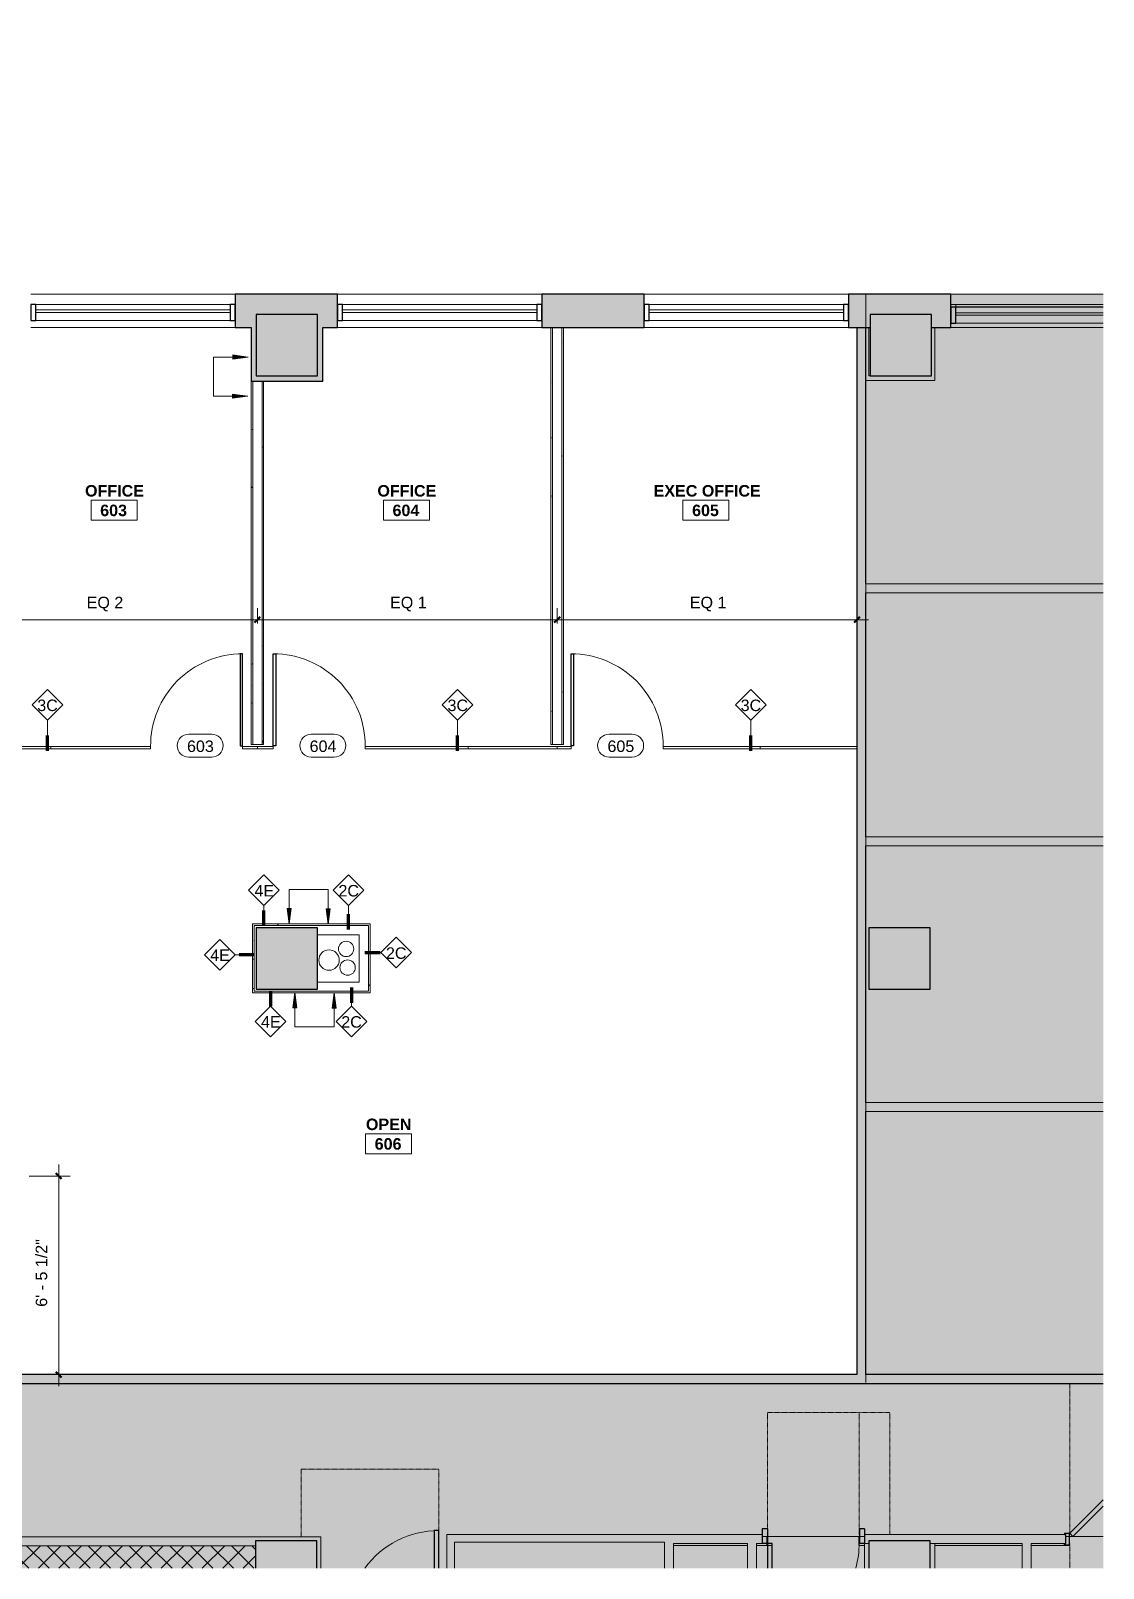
# Model space of a CAD drawing. Header units: inches. Extents: x 920 to 6887, y -557 to 2585.
# Drawn here: x 2120 to 2540, y 821 to 1423 of the extents above; entities that cross this region are included whole.
import ezdxf

# ---------------------------------------------------------------- set-up
doc = ezdxf.new("R2010")
doc.units = ezdxf.units.IN
doc.header["$MEASUREMENT"] = 0
doc.linetypes.add('Dash 1_32_', pattern=[0.0625, 0.03125, -0.03125])
for name, color, linetype, lineweight in [('7200-WISCONSIN-AVE-6TH-FLOOR-031418_dwg _2_', 8, 'Continuous', 9), ('A-ANNO-DIMS', 211, 'Continuous', 9), ('A-ANNO-DIMS-48', 211, 'Continuous', 9), ('A-ANNO-NOTE', 131, 'Continuous', 9), ('A-AREA-IDEN', 2, 'Continuous', 9), ('A-DETL-GENF', 92, 'Continuous', 9), ('A-DETL-THIN', 151, 'Continuous', 9), ('A-DOOR', 31, 'Continuous', 18), ('A-DOOR-FRAM', 31, 'Continuous', 30), ('A-DOOR-IDEN', 31, 'Continuous', 9), ('A-GENM', 13, 'Continuous', 18), ('A-GLAZ-CURT', 52, 'Continuous', 9), ('A-GLAZ-CWMG', 51, 'Continuous', 9), ('A-WALL', 113, 'Continuous', 13), ('A-WALL-IDEN', 211, 'Continuous', 9), ('A-WALL-PATT', 111, 'Continuous', 18), ('Bb-col', 7, 'Continuous', 9), ('Bb-cor', 7, 'Continuous', 9), ('Bb-glaz', 7, 'Continuous', 9), ('Bb-mullion', 7, 'Continuous', 9), ('I-WALL', 2, 'Continuous', 18), ('P-SANR-FIXT', 6, 'Continuous', 9), ('Propidex Polylines', 7, 'Continuous', 9), ('Q-CASE', 31, 'Continuous', 9), ('S-COLS', 52, 'Continuous', 18)]:
    doc.layers.add(name, color=color, linetype=linetype, lineweight=lineweight)
doc.styles.add('Swis721 Lt BT_1', font='swissl.ttf', dxfattribs={"height": 4.5})
doc.styles.add('Swis721 Lt BT_B_1', font='', dxfattribs={"height": 4.5})
doc.styles.get('Swis721 Lt BT_B_1').set_extended_font_data('Swis721 Lt BT', bold=True)
doc.dimstyles.new('OTJ_-_3_32__Linear__1_2__Tolerance', dxfattribs={"dimscale": 12, "dimtxt": 4.748918, "dimasz": 0.1875, "dimexe": 0.375, "dimexo": 0.25, "dimgap": 0.25, "dimtad": 1, "dimdec": 1, "dimrnd": 0.5, "dimzin": 3, "dimdsep": 46, "dimlunit": 4, "dimtxsty": 'Swis721 Lt BT_1', "dimblk1": 'OBLIQUE', "dimblk2": 'OBLIQUE', "dimsah": 1, "dimcen": 0.09, "dimdle": 0.375, "dimazin": 0, "dimtfac": 1, "dimtdec": 4, "dimtix": 1, "dimtmove": 0, "dimatfit": 3, "dimfxl": 1, "dimtvp": 1, "dimfrac": 2, "dimtolj": 1, "dimtzin": 0, "dimarcsym": 2})
pattern_1 = [(0, (-1271.5816, 0), (15.36, 3.84), [0.634, -10.886, 0.634, -10.886, -61.44]), (0, (-1271.5816, 0), (15.36, 3.84), [-23.04, 0.634, -22.406, 0.634, -10.886, -26.88]), (0, (-1271.5816, 0), (15.36, 3.84), [-57.6, 0.634, -7.046, 0.634, -18.566]), (120, (-1265.8216, 1.92), (-11.0055376, 11.3821502), [0.634, -10.886, 0.634, -10.886, -61.44]), (120, (-1265.8216, 1.92), (-11.0055376, 11.3821502), [-23.04, 0.634, -22.406, 0.634, -10.886, -26.88]), (120, (-1265.8216, 1.92), (-11.0055376, 11.3821502), [-57.6, 0.634, -7.046, 0.634, -18.566]), (240, (-1263.9016, 9.6), (-4.3544624, -15.2221502), [0.634, -10.886, 0.634, -10.886, -61.44]), (240, (-1263.9016, 9.6), (-4.3544624, -15.2221502), [-23.04, 0.634, -22.406, 0.634, -10.886, -26.88]), (240, (-1263.9016, 9.6), (-4.3544624, -15.2221502), [-57.6, 0.634, -7.046, 0.634, -18.566])]

# ---------------------------------------------------------------- blocks, each defined once
blk = doc.blocks.new('7200-WISCONSIN-AVE-6TH-FLOOR-031418_dwg _2_-7392751-Level 06  CONSTRUCTION')
at = {"layer": 'Bb-col'}
for p, q in [((2983.42, 1307.13), (2984.7, 1303.3)), ((2984.7, 1303.3), (2978.53, 1301.24)), ((2947.99, 1214.4), (2947.03, 1214.08)), ((2951.16, 1204.92), (2949.18, 1210.84)), ((3058.34, 1037.25), (3050.74, 1060)), ((3718.25, 831.12), (3718.25, 821.45)), ((3745.75, 821.45), (3745.75, 831.12))]:
    blk.add_line(p, q, dxfattribs=at)
at = {"layer": 'Bb-col', "flags": 128}
for points in [[(3720.5, 1288.13), (3720, 1288.13), (3720, 1307.13)], [(3720.5, 1288.13), (3720, 1288.13), (3720, 1307.13)], [(3265.75, 833.75), (3265.75, 833.88), (3202.25, 833.88), (3202.25, 833.75)]]:
    blk.add_lwpolyline(points, dxfattribs=at)
at = {"layer": 'Bb-cor'}
for p, q in [((2960.41, 1394.9), (2950.94, 1423.24)), ((2947.03, 1419.15), (2955.67, 1393.31)), ((2947.03, 1397.07), (2949.03, 1391.09)), ((2979.82, 1336.82), (2985.4, 1320.13)), ((3112, 1320.13), (3032, 1320.13)), ((3232, 1320.13), (3152, 1320.13)), ((3272, 1320.13), (3352, 1320.13)), ((3392, 1320.13), (3472, 1320.13)), ((3512, 1320.13), (3592, 1320.13)), ((3632, 1320.13), (3712, 1320.13)), ((3752, 1320.13), (3811.67, 1320.13)), ((3032, 1316.13), (3110, 1316.13)), ((3152, 1316.13), (3230, 1316.13)), ((3752, 1316.13), (3811.67, 1316.13)), ((3032, 1307.13), (3112, 1307.13)), ((3232, 1307.13), (3152, 1307.13)), ((3272, 1307.13), (3352, 1307.13)), ((3472, 1307.13), (3392, 1307.13)), ((3512, 1307.13), (3592, 1307.13)), ((3632, 1307.13), (3712, 1307.13)), ((3811.67, 1307.13), (3752, 1307.13)), ((2998.25, 1231.21), (2947.99, 1214.4)), ((3013, 1180.78), (3025.36, 1143.82)), ((3026.17, 1141.39), (3071.49, 1005.8)), ((3021.43, 1053.38), (3011.37, 1050.02)), ((3040.34, 1007.51), (3036.55, 1006.24)), ((3037.81, 1002.45), (3034.02, 1001.18)), ((3040.35, 1001.19), (3039.08, 1004.97)), ((2988.03, 977.89), (2989.05, 974.86)), ((2990, 958), (2980.44, 954.8)), ((2950.09, 944.66), (2947.03, 943.63)), ((3798.5, 833.88), (3800.3, 833.88)), ((3672.5, 830.38), (3643.5, 830.38)), ((3680, 830.38), (3676, 830.38)), ((3745.75, 830.38), (3780, 830.38))]:
    blk.add_line(p, q, dxfattribs=at)
at = {"layer": 'Bb-cor', "flags": 128}
for points in [[(3467.81, 1307.13), (3405.38, 1307.13), (3472, 1307.13)], [(3745.75, 1307.13), (3745.75, 1286.38), (3718.8, 1286.38)], [(2979.01, 1301.4), (3003.32, 1228.68), (2949.26, 1210.61)], [(2951.15, 1204.92), (2994.79, 1219.5), (3047.42, 1062.05)], [(3019.91, 1049.7), (3020.7, 1047.34), (3024.5, 1048.61), (3025.76, 1044.81), (3029.56, 1046.08), (3042.87, 1006.25)], [(2947.03, 1028.51), (2968.69, 1035.75), (2974.24, 1019.16), (2970.92, 1018.05), (2970.29, 1019.94)], [(3068.48, 1008.48), (3037.19, 998.02), (3036.56, 999.91)], [(3035.29, 997.39), (2986.92, 981.22), (2985.65, 985.01), (2982.33, 983.9), (2982.97, 982)], [(3678.25, 833.88), (3680, 833.88), (3680, 830.38), (3681.8, 830.38)], [(3718.25, 833.88), (3716, 833.88), (3716, 830.38), (3718.25, 830.38)], [(3797, 833.88), (3798.5, 833.88), (3798.5, 830.38), (3783.5, 830.38)]]:
    blk.add_lwpolyline(points, dxfattribs=at)
at = {"layer": 'Bb-cor'}
blk.add_arc((2915.12, 1188.13), 33, 345.64334, 14.33315, dxfattribs=at)
at = {"layer": 'Bb-glaz'}
for p, q in [((3034, 1315.13), (3110, 1315.13)), ((3154, 1315.13), (3230, 1315.13)), ((3754, 1315.13), (3811.67, 1315.13))]:
    blk.add_line(p, q, dxfattribs=at)
at = {"layer": 'Bb-mullion', "flags": 128}
for points in [[(3034, 1315), (3034, 1316.13), (3032, 1316.13)], [(3112, 1316.13), (3110, 1316.13), (3110, 1315)], [(3154, 1315), (3154, 1316.13), (3152, 1316.13)], [(3232, 1316.13), (3230, 1316.13), (3230, 1315)], [(3754, 1315), (3754, 1316.13), (3752, 1316.13)]]:
    blk.add_lwpolyline(points, dxfattribs=at)
at = {"layer": 'Propidex Polylines'}
for p, q in [((3013, 1180.78), (3025.36, 1143.82)), ((3025.36, 1143.82), (3013, 1180.78)), ((3026.17, 1141.39), (3071.49, 1005.8)), ((3071.49, 1005.8), (3026.17, 1141.39)), ((2982.97, 982), (2970.29, 1019.94)), ((2970.29, 1019.94), (2982.97, 982)), ((3718.25, 833.88), (3678.25, 833.88)), ((3811.67, 833.88), (3797, 833.88))]:
    blk.add_line(p, q, dxfattribs=at)
at = {"layer": 'Propidex Polylines', "flags": 128}
for points in [[(2951.16, 1204.92), (2949.26, 1210.61), (2997.63, 1226.78), (3003.32, 1228.68), (2977.09, 1307.13)], [(2977.09, 1307.13), (3003.32, 1228.68), (2997.63, 1226.78), (3011, 1186.77)], [(3011, 1186.77), (2997.63, 1226.78), (2949.26, 1210.61), (2951.16, 1204.92)]]:
    blk.add_lwpolyline(points, dxfattribs=at)
blk = doc.blocks.new('Concrete-Rectangular-Column - 24 x 24-7025868-Level 06  CONSTRUCTION')
at = {"layer": 'S-COLS', "lineweight": 9}
blk.add_hatch(color=7, dxfattribs=at).paths.add_polyline_path([(12, 1.33), (12, 12), (-12, 12), (-12, 1.33)], flags=0)
at = {"layer": 'S-COLS', "color": 8, "lineweight": 30}
for p, q in [((12, 12), (-12, 12)), ((-12, 12), (-12, 1.33)), ((12, 1.33), (12, 12))]:
    blk.add_line(p, q, dxfattribs=at)
blk = doc.blocks.new('Concrete-Rectangular-Column - 24 x 24-V1-Level 06  CONSTRUCTION')
at = {"layer": 'S-COLS', "lineweight": 9}
blk.add_hatch(color=7, dxfattribs=at).paths.add_polyline_path([(-12, -8.63), (-12, -12), (12, -12), (12, 12), (-12, 12), (-12, 7.75)], flags=0)
at = {"layer": 'S-COLS', "color": 8, "lineweight": 30}
for p, q in [((12, 12), (-12, 12)), ((-12, 12), (-12, -12)), ((12, -12), (12, 12)), ((-12, -12), (12, -12))]:
    blk.add_line(p, q, dxfattribs=at)
blk = doc.blocks.new('Single Flush - OTJ_SOLIDFLUSH_ALUM-7025323-Level 06  CONSTRUCTION')
at = {"layer": 'A-DOOR', "color": 8, "lineweight": 30}
for p, q in [((16.16, 37.31), (16.16, 22.58)), ((17.91, 37.31), (16.16, 37.31)), ((17.91, 22.58), (17.91, 37.31))]:
    blk.add_line(p, q, dxfattribs=at)
at = {"layer": 'A-DOOR', "lineweight": 9}
blk.add_arc((17.91, 1.5), 35.81, 90, 143.89695, dxfattribs=at)
at = {"layer": 'A-GENM', "linetype": 'Dash 1_32_', "lineweight": 9}
for p, q in [((-35.91, 61.31), (17.91, 61.31)), ((-35.91, 34.89), (-35.91, 61.31)), ((17.91, 22.58), (17.91, 61.31))]:
    blk.add_line(p, q, dxfattribs=at)
blk = doc.blocks.new('C-Counter Top - ADJ HEIGHT-7025326-Level 06  CONSTRUCTION')
at = {"layer": 'Q-CASE'}
h = blk.add_hatch(dxfattribs=at)
h.set_pattern_fill('FP_3', color=256, style=0, pattern_type=2)
h.set_pattern_definition([(45, (-3311.262, -831.118), (-4.006467, 4.006467), []), (135, (-3311.262, -831.118), (-4.006467, -4.006467), [])])
h.paths.add_polyline_path([(168.74, -9.67), (168.74, -0.86), (-47.26, -0.86), (-47.26, -9.67), (68.09, -9.67)], flags=0)
blk = doc.blocks.new('System Panel - Glazed-7025416-Level 06  CONSTRUCTION')
at = {"layer": 'A-GLAZ-CURT', "lineweight": 18}
for p, q in [((38, 1.75), (-38, 1.75)), ((-38, 1.75), (-38, 0.75)), ((-38, 0.75), (38, 0.75)), ((38, 0.75), (38, 1.75))]:
    blk.add_line(p, q, dxfattribs=at)
blk = doc.blocks.new('System Panel - Glazed-7025414-Level 06  CONSTRUCTION')
at = {"layer": 'A-GLAZ-CURT', "lineweight": 18}
for p, q in [((38, 1.75), (-38, 1.75)), ((-38, 1.75), (-38, 0.75)), ((-38, 0.75), (38, 0.75)), ((38, 0.75), (38, 1.75))]:
    blk.add_line(p, q, dxfattribs=at)
blk = doc.blocks.new('System Panel - Glazed-V2-Level 06  CONSTRUCTION')
at = {"layer": 'A-GLAZ-CURT', "lineweight": 18}
for p, q in [((38, 1.75), (-19.67, 1.75)), ((-19.67, 0.75), (38, 0.75)), ((38, 0.75), (38, 1.75))]:
    blk.add_line(p, q, dxfattribs=at)
blk = doc.blocks.new('Rectangular Mullion - 2_ x 6_ rectangular-7025375-Level 06  CONSTRUCTION')
at = {"layer": 'A-GLAZ-CWMG', "lineweight": 30}
for p, q in [((-1, 1.375), (1, 1.375)), ((-1, -4.875), (-1, 1.375)), ((1, 1.375), (1, -4.875)), ((1, -4.875), (-1, -4.875))]:
    blk.add_line(p, q, dxfattribs=at)
blk = doc.blocks.new('Rectangular Mullion - 2_ x 6_ rectangular-V3-Level 06  CONSTRUCTION')
at = {"layer": 'A-GLAZ-CWMG', "lineweight": 30}
for p, q in [((-1, 1.375), (1, 1.375)), ((-1, -4.875), (-1, 1.375)), ((1, 1.375), (1, -4.875)), ((1, -4.875), (-1, -4.875))]:
    blk.add_line(p, q, dxfattribs=at)
blk = doc.blocks.new('Rectangular Mullion - 2_ x 6_ rectangular-7025419-Level 06  CONSTRUCTION')
at = {"layer": 'A-GLAZ-CWMG'}
for p, q in [((3394, 1316.13), (3470, 1316.13)), ((3394, 1309.88), (3470, 1309.88))]:
    blk.add_line(p, q, dxfattribs=at)
blk = doc.blocks.new('Rectangular Mullion - 2_ x 6_ rectangular-V4-Level 06  CONSTRUCTION')
at = {"layer": 'A-GLAZ-CWMG'}
for p, q in [((3514, 1316.13), (3590, 1316.13)), ((3514, 1309.88), (3590, 1309.88))]:
    blk.add_line(p, q, dxfattribs=at)
blk = doc.blocks.new('Rectangular Mullion - 2_ x 6_ rectangular-V5-Level 06  CONSTRUCTION')
at = {"layer": 'A-GLAZ-CWMG'}
for p, q in [((3754, 1315), (3811.67, 1315)), ((3754, 1308.75), (3811.67, 1308.75))]:
    blk.add_line(p, q, dxfattribs=at)
blk = doc.blocks.new('Single Flush - OTJ_SOLIDFLUSH_ALUM-7025322-Level 06  CONSTRUCTION')
at = {"layer": 'A-DOOR', "color": 8, "lineweight": 30}
for p, q in [((16.16, 11.42), (16.16, 1.75)), ((17.91, 1.75), (17.91, 11.42)), ((16.16, 1.75), (17.91, 1.75))]:
    blk.add_line(p, q, dxfattribs=at)
at = {"layer": 'A-DOOR', "lineweight": 9}
blk.add_arc((17.91, 1.75), 35.81, 164.31585, 180.5, dxfattribs=at)
at = {"layer": 'A-DOOR-FRAM', "color": 8}
for p, q in [((-20, -4), (-20, 1.75)), ((-20, 1.75), (-18, 1.75)), ((-18, -4), (-18, 1.75)), ((18, -4), (18, 1.75)), ((18, 1.75), (20, 1.75)), ((20, -4), (20, 1.75)), ((-20, -4), (-18, -4)), ((18, -4), (20, -4))]:
    blk.add_line(p, q, dxfattribs=at)
at = {"layer": 'A-GENM', "linetype": 'Dash 1_32_', "lineweight": 9}
for p, q in [((17.91, 1.75), (17.91, 11.42)), ((17.87, 1.75), (17.91, 1.75)), ((-29.91, -1.75), (-29.91, -49.56)), ((-17.91, -1.75), (-17.91, -49.56)), ((17.87, -1.75), (17.91, -1.75)), ((17.91, -1.75), (17.91, -49.56)), ((-17.91, -49.56), (-29.91, -49.56)), ((-17.91, -49.56), (17.91, -49.56))]:
    blk.add_line(p, q, dxfattribs=at)
blk = doc.blocks.new('Double Flush - Int-F-WDMF-72_ x 84_-7039659-Level 06  CONSTRUCTION')
at = {"layer": 'A-DOOR', "color": 8, "lineweight": 30}
for p, q in [((-35.91, 2.25), (-22.83, 15.33)), ((-22.83, 12.85), (-34.67, 1.01)), ((-34.67, 1.01), (-35.91, 2.25))]:
    blk.add_line(p, q, dxfattribs=at)
at = {"layer": 'A-DOOR-FRAM', "color": 8}
for p, q in [((-38, 2.25), (-36, 2.25)), ((-38, 2.25), (-38, 1.75)), ((-38, 1.75), (-37.5, 1.75)), ((-37.5, -1.75), (-37.5, 1.75)), ((-36, -2.25), (-36, 2.25)), ((-38, -1.75), (-37.5, -1.75)), ((-38, -2.25), (-38, -1.75)), ((-38, -2.25), (-36, -2.25))]:
    blk.add_line(p, q, dxfattribs=at)
at = {"layer": 'A-GENM', "linetype": 'Dash 1_32_', "lineweight": 9}
for p, q in [((-35.91, 1.75), (-35.91, 60.89)), ((-35.91, -1.75), (-35.91, -11.42))]:
    blk.add_line(p, q, dxfattribs=at)
blk = doc.blocks.new('Door - Glass Single - Full Rail - Short Handle_8_-7452712-Level 06  CONSTRUCTION')
at = {"layer": 'A-DOOR', "lineweight": 30}
for p, q in [((17, 38), (17, 2)), ((18, 38), (17, 38)), ((18, 2), (18, 38)), ((17, 2), (18, 2))]:
    blk.add_line(p, q, dxfattribs=at)
at = {"layer": 'A-DOOR', "lineweight": 9}
blk.add_arc((18, 2), 36, 90, 180.5, dxfattribs=at)
blk = doc.blocks.new('Door - Glass Single - Full Rail - Short Handle_8_-7452701-Level 06  CONSTRUCTION')
at = {"layer": 'A-DOOR', "lineweight": 30}
for p, q in [((17, -2), (18, -2)), ((17, -38), (17, -2)), ((18, -2), (18, -38)), ((18, -38), (17, -38))]:
    blk.add_line(p, q, dxfattribs=at)
at = {"layer": 'A-DOOR', "lineweight": 9}
blk.add_arc((18, -2), 36, 179.5, 270, dxfattribs=at)
blk = doc.blocks.new('System Panel - Glazed-7456991-Level 06  CONSTRUCTION')
at = {"layer": 'A-GLAZ-CURT', "lineweight": 18}
for p, q in [((-35.05, 1.75), (-41.23, 1.75)), ((-41.23, 1.75), (-41.23, 0.75)), ((-41.23, 0.75), (-35.05, 0.75)), ((-35.05, 0.75), (-35.05, 1.75)), ((41.23, 1.75), (0.95, 1.75)), ((0.95, 1.75), (0.95, 0.75)), ((0.95, 0.75), (41.23, 0.75)), ((41.23, 0.75), (41.23, 1.75))]:
    blk.add_line(p, q, dxfattribs=at)
blk = doc.blocks.new('System Panel - Glazed-7454023-Level 06  CONSTRUCTION')
at = {"layer": 'A-GLAZ-CURT', "lineweight": 18}
for p, q in [((-34.25, 1.75), (-39.69, 1.75)), ((-39.69, 1.75), (-39.69, 0.75)), ((-39.69, 0.75), (-34.25, 0.75)), ((-34.25, 0.75), (-34.25, 1.75)), ((39.69, 1.75), (1.75, 1.75)), ((1.75, 1.75), (1.75, 0.75)), ((1.75, 0.75), (39.69, 0.75)), ((39.69, 0.75), (39.69, 1.75))]:
    blk.add_line(p, q, dxfattribs=at)
blk = doc.blocks.new('Plumbing Fixtures 3 - Plumbing Fixtures 3-7438931-Level 06  CONSTRUCTION')
at = {"layer": 'P-SANR-FIXT'}
for centre, radius, start, end in [((3228.35, 1063.72), 3, 0, 180), ((3515.4, 1063.84), 3, 0, 180), ((3228.35, 1063.72), 3, 180, 0), ((3228.94, 1056.42), 3, 0, 180), ((3235.63, 1060.77), 4, 0, 180), ((3235.63, 1060.77), 4, 180, 0), ((3508.71, 1059.49), 4, 0, 180), ((3508.71, 1059.49), 4, 180, 0), ((3515.4, 1063.84), 3, 180, 0), ((3515.99, 1056.54), 3, 0, 180), ((3228.94, 1056.42), 3, 180, 0), ((3515.99, 1056.54), 3, 180, 0)]:
    blk.add_arc(centre, radius, start, end, dxfattribs=at)
blk = doc.blocks.new('System Panel - Glazed-7457026-Level 06  CONSTRUCTION')
at = {"layer": 'A-GLAZ-CURT', "lineweight": 18}
for p, q in [((19.5, 1.75), (-19.5, 1.75)), ((-19.5, 1.75), (-19.5, 0.75)), ((-19.5, 0.75), (19.5, 0.75)), ((19.5, 0.75), (19.5, 1.75))]:
    blk.add_line(p, q, dxfattribs=at)
blk = doc.blocks.new('System Panel - Glazed-7457027-Level 06  CONSTRUCTION')
at = {"layer": 'A-GLAZ-CURT', "lineweight": 18}
for p, q in [((-1.39, 1.75), (-40.4, 1.75)), ((-40.4, 1.75), (-40.4, 0.75)), ((-40.4, 0.75), (-1.39, 0.75)), ((-1.39, 0.75), (-1.39, 1.75)), ((40.4, 1.75), (34.61, 1.75)), ((34.61, 1.75), (34.61, 0.75)), ((34.61, 0.75), (40.4, 0.75)), ((40.4, 0.75), (40.4, 1.75))]:
    blk.add_line(p, q, dxfattribs=at)
blk = doc.blocks.new('System Panel - Glazed-7456992-Level 06  CONSTRUCTION')
at = {"layer": 'A-GLAZ-CURT', "lineweight": 18}
for p, q in [((17.42, 1.75), (-17.42, 1.75)), ((-17.42, 1.75), (-17.42, 0.75)), ((-17.42, 0.75), (17.42, 0.75)), ((17.42, 0.75), (17.42, 1.75))]:
    blk.add_line(p, q, dxfattribs=at)
blk = doc.blocks.new('System Panel - Glazed-7454024-Level 06  CONSTRUCTION')
at = {"layer": 'A-GLAZ-CURT', "lineweight": 18}
for p, q in [((18.97, 1.75), (-18.97, 1.75)), ((-18.97, 1.75), (-18.97, 0.75)), ((-18.97, 0.75), (18.97, 0.75)), ((18.97, 0.75), (18.97, 1.75))]:
    blk.add_line(p, q, dxfattribs=at)
blk = doc.blocks.new('Room Tag - Room Name and Number-3379422-Level 06  CONSTRUCTION')
at = {"layer": 'A-AREA-IDEN'}
for p, q in [((-0.188, -0.164), (-0.188, -0.002)), ((-0.188, -0.002), (0.187, -0.002)), ((0.187, -0.002), (-0.188, -0.002)), ((-0.188, -0.002), (-0.188, -0.164)), ((0.187, -0.002), (0.187, -0.164)), ((0.187, -0.164), (0.187, -0.002)), ((0.187, -0.164), (-0.188, -0.164)), ((-0.188, -0.164), (0.187, -0.164))]:
    blk.add_line(p, q, dxfattribs=at)
blk = doc.blocks.new('DIMBLOCK2-Level 06  CONSTRUCTION')
at = {"layer": 'A-ANNO-DIMS-48', "lineweight": 50}
for p, q in [((2088.98, 1192.69), (2087.86, 1191.57)), ((2088.98, 1192.69), (2090.11, 1193.82)), ((2209.1, 1192.69), (2207.98, 1191.57)), ((2209.1, 1192.69), (2210.23, 1193.82))]:
    blk.add_line(p, q, dxfattribs=at)
at = {"layer": 'A-ANNO-DIMS-48'}
for p, q in [((2088.98, 1191.28), (2088.98, 1197.19)), ((2088.98, 1192.69), (2213.6, 1192.69)), ((2088.98, 1192.69), (2088.98, 1191.28)), ((2209.1, 1191.28), (2209.1, 1197.19)), ((2209.1, 1192.69), (2209.1, 1191.28))]:
    blk.add_line(p, q, dxfattribs=at)
at = {"layer": 'A-ANNO-DIMS-48', "color": 0, "insert": (2142.3, 1201.7), "char_height": 4.5, "width": 16.1915, "attachment_point": 1, "line_spacing_factor": 1.005062, "style": 'Swis721 Lt BT_1'}
blk.add_mtext('EQ 2', dxfattribs=at)
blk = doc.blocks.new('_Oblique')
at = {"color": 0, "linetype": 'ByBlock', "lineweight": -2}
blk.add_line((-0.5, -0.5), (0.5, 0.5), dxfattribs=at)
blk = doc.blocks.new('DIMBLOCK3-Level 06  CONSTRUCTION')
at = {"layer": 'A-ANNO-DIMS-48'}
for p, q in [((2204.6, 1192.69), (2326.41, 1192.69)), ((2209.1, 1191.28), (2209.1, 1197.19)), ((2209.1, 1192.69), (2209.1, 1191.28)), ((2326.41, 1191.28), (2326.41, 1197.19)), ((2326.41, 1192.69), (2326.41, 1191.28))]:
    blk.add_line(p, q, dxfattribs=at)
at = {"layer": 'A-ANNO-DIMS-48', "lineweight": 50}
for p, q in [((2209.1, 1192.69), (2207.98, 1191.57)), ((2209.1, 1192.69), (2210.23, 1193.82)), ((2326.41, 1192.69), (2325.28, 1191.57)), ((2326.41, 1192.69), (2327.53, 1193.82))]:
    blk.add_line(p, q, dxfattribs=at)
at = {"layer": 'A-ANNO-DIMS-48', "color": 0, "insert": (2261.01, 1201.7), "char_height": 4.5, "width": 16.1915, "attachment_point": 1, "line_spacing_factor": 1.005062, "style": 'Swis721 Lt BT_1'}
blk.add_mtext('EQ 1', dxfattribs=at)
blk = doc.blocks.new('DIMBLOCK4-Level 06  CONSTRUCTION')
at = {"layer": 'A-ANNO-DIMS-48', "lineweight": 50}
for p, q in [((2326.41, 1192.69), (2325.28, 1191.57)), ((2326.41, 1192.69), (2327.53, 1193.82)), ((2443.72, 1192.69), (2442.59, 1191.57)), ((2443.72, 1192.69), (2444.84, 1193.82))]:
    blk.add_line(p, q, dxfattribs=at)
at = {"layer": 'A-ANNO-DIMS-48'}
for p, q in [((2326.41, 1191.28), (2326.41, 1197.19)), ((2326.41, 1192.69), (2448.22, 1192.69)), ((2326.41, 1192.69), (2326.41, 1191.28)), ((2443.72, 1191.28), (2443.72, 1197.19)), ((2443.72, 1192.69), (2443.72, 1191.28))]:
    blk.add_line(p, q, dxfattribs=at)
at = {"layer": 'A-ANNO-DIMS-48', "color": 0, "insert": (2378.32, 1201.7), "char_height": 4.5, "width": 16.1915, "attachment_point": 1, "line_spacing_factor": 1.005062, "style": 'Swis721 Lt BT_1'}
blk.add_mtext('EQ 1', dxfattribs=at)
blk = doc.blocks.new('Wall Tag - 1_4_-62626-Level 06  CONSTRUCTION')
at = {"layer": 'A-WALL-IDEN'}
for p, q in [((-0.125, 0), (0, 0.125)), ((-0.125, 0), (0, -0.125)), ((0, 0.125), (0.125, 0)), ((0, -0.125), (0.125, 0))]:
    blk.add_line(p, q, dxfattribs=at)
blk = doc.blocks.new('Door Tag - Door Tag-41184-Level 06  CONSTRUCTION')
at = {"layer": 'A-DOOR-IDEN'}
for p, q in [((-0.09375, 0.09375), (0.09375, 0.09375)), ((-0.09375, -0.09375), (0.09375, -0.09375))]:
    blk.add_line(p, q, dxfattribs=at)
for centre, start, end in [((-0.09375, 0), 90, 270), ((0.09375, 0), 270, 90)]:
    blk.add_arc(centre, 0.09375, start, end, dxfattribs=at)
blk = doc.blocks.new('DIMBLOCK9-Level 06  CONSTRUCTION')
at = {"layer": 'A-ANNO-DIMS-48'}
for p, q in [((2119.86, 974.94), (2135.85, 974.94)), ((2131.35, 974.94), (2119.86, 974.94)), ((2131.35, 979.44), (2131.35, 892.75)), ((2129.94, 897.25), (2135.85, 897.25)), ((2131.35, 897.25), (2129.94, 897.25))]:
    blk.add_line(p, q, dxfattribs=at)
at = {"layer": 'A-ANNO-DIMS-48', "lineweight": 50}
for p, q in [((2131.35, 974.94), (2130.22, 976.07)), ((2131.35, 974.94), (2132.47, 973.82)), ((2131.35, 897.25), (2130.22, 898.38)), ((2131.35, 897.25), (2132.47, 896.13))]:
    blk.add_line(p, q, dxfattribs=at)
at = {"layer": 'A-ANNO-DIMS-48', "color": 0, "insert": (2122.34, 923.77), "char_height": 4.5, "width": 29.579, "attachment_point": 1, "rotation": 90, "line_spacing_factor": 1.005062, "style": 'Swis721 Lt BT_1'}
blk.add_mtext('6\' - 5 1/2"', dxfattribs=at)

msp = doc.modelspace()

# ---------------------------------------------------------------- hatches: boundary and pattern name
at = {"layer": 'A-ANNO-NOTE'}
for points in [[(2205.44, 1295.53), (2199.44, 1296.32), (2199.44, 1294.74)], [(2205.3, 1280.22), (2199.3, 1281.01), (2199.3, 1279.43)], [(2221.52, 1073.71), (2222.31, 1079.71), (2220.73, 1079.71)], [(2236.83, 1073.57), (2237.62, 1079.57), (2236.04, 1079.57)], [(2223.79, 1046.8), (2223, 1040.8), (2224.58, 1040.8)], [(2239.1, 1046.66), (2238.31, 1040.66), (2239.89, 1040.66)]]:
    msp.add_hatch(color=256, dxfattribs=at).paths.add_polyline_path(points, flags=0)
at = {"layer": 'A-DETL-GENF'}
h = msp.add_hatch(color=254, dxfattribs=at)
h.paths.add_polyline_path([(1675.45, 821.45), (1728.42, 821.45), (1728.42, 832.12), (1752.42, 832.12), (1752.42, 821.45), (1927.42, 821.45), (1927.42, 832.12), (1951.42, 832.12), (1951.42, 821.45), (1968.42, 821.45), (1968.42, 832.12), (1992.42, 832.12), (1992.42, 821.45), (2208.42, 821.45), (2208.42, 832.12), (2232.42, 832.12), (2232.42, 821.45), (2448.42, 821.45), (2448.42, 832.12), (2472.42, 832.12), (2472.42, 821.45), (2540.09, 821.45), (2540.09, 893.75), (1823.12, 893.75), (1821.97, 894.13), (1757, 894.13), (1757, 876.13), (1703.92, 876.13), (1684.62, 931.81), (1675.45, 928.75), (1675.45, 830.25)], flags=0)
h.paths.add_polyline_path([(2447.22, 897.25), (2540.09, 897.25), (2540.09, 1320.13), (2480.42, 1320.13), (2480.42, 1307.13), (2472.92, 1307.13), (2472.92, 1288.13), (2448.92, 1288.13), (2448.92, 1307.13), (2447.22, 1307.13), (2447.22, 1000.25)], flags=0)
h.paths.add_polyline_path([(1677.71, 934.49), (1721.49, 949.13), (1719.94, 953.62), (1676.2, 939), (1676.63, 937.73)], flags=0)
h.paths.add_polyline_path([(1675.45, 943.62), (1718.42, 957.99), (1709.59, 983.48), (1710.76, 983.88), (1711.39, 982), (1714.62, 983.08), (1715.27, 981.19), (1763.71, 997.38), (1762.44, 1001.17), (1766.24, 1002.44), (1764.97, 1006.23), (1768.76, 1007.5), (1756.71, 1043.54), (1752.92, 1042.29), (1751.65, 1046.07), (1747.86, 1044.8), (1746.59, 1048.59), (1740.9, 1046.69), (1739.79, 1050.01), (1773.93, 1061.42), (1721.94, 1216.96), (1675.45, 1201.42), (1675.45, 1028.5), (1697.11, 1035.74), (1702.02, 1021.05), (1698.7, 1019.94), (1694.9, 1031.31), (1675.45, 1024.81), (1675.45, 944.76)], flags=0)
h.paths.add_polyline_path([(1727.43, 946.12), (1724.53, 955.15), (1724.32, 955.08), (1727.42, 946.16)], flags=0)
h.paths.add_polyline_path([(1722.81, 959.45), (1723.12, 959.56), (1717.16, 978.13), (1716.42, 977.88), (1722.74, 959.63)], flags=0)
h.paths.add_polyline_path([(1765.61, 998.01), (1796.9, 1008.47), (1779.63, 1060.16), (1779.15, 1060), (1786.76, 1037.24), (1764, 1029.63), (1756.39, 1052.39), (1748.33, 1049.7), (1749.12, 1047.33), (1752.92, 1048.6), (1754.18, 1044.8), (1757.98, 1046.07), (1771.29, 1006.24), (1767.5, 1004.97), (1768.76, 1001.17), (1764.97, 999.91), (1765.56, 998.14)], flags=0)
h.paths.add_polyline_path([(2472.42, 1048.13), (2448.42, 1048.13), (2448.42, 1072.13), (2472.42, 1072.13)], flags=0)
h.paths.add_polyline_path([(1775.83, 1062.06), (1778.68, 1063.01), (1739.42, 1180.45), (1739.42, 1288.13), (1728.17, 1288.13), (1728.17, 1307.13), (1704.98, 1307.13), (1731.18, 1228.75), (1677.6, 1210.84), (1679.58, 1204.91), (1723.2, 1219.49), (1775.51, 1063.01)], flags=0)
h.paths.add_polyline_path([(1675.45, 1214.07), (1726.67, 1231.2), (1675.45, 1384.45), (1675.45, 1214.39)], flags=0)
h.paths.add_polyline_path([(1752.42, 1288.13), (1752.42, 1307.13), (1752.17, 1307.13), (1752.17, 1288.13)], flags=0)
at = {"layer": 'A-WALL-PATT', "lineweight": 9}
for points in [[(2232.67, 1307.13), (2240.42, 1307.13), (2240.42, 1320.13), (2200.42, 1320.13), (2200.42, 1307.13), (2208.67, 1307.13), (2208.67, 1312.13), (2232.67, 1312.13)], [(2328.22, 1307.13), (2360.42, 1307.13), (2360.42, 1320.13), (2320.42, 1320.13), (2320.42, 1307.13), (2324.6, 1307.13)], [(2440.42, 1307.13), (2448.92, 1307.13), (2448.92, 1312.13), (2472.92, 1312.13), (2472.92, 1307.13), (2480.42, 1307.13), (2480.42, 1320.13), (2440.42, 1320.13)], [(2206.67, 1288.13), (2208.67, 1288.13), (2208.67, 1307.13), (2206.67, 1307.13)], [(2234.67, 1286.13), (2234.67, 1307.13), (2232.67, 1307.13), (2232.67, 1286.13)], [(2447.22, 897.25), (2447.22, 1307.13), (2443.72, 1307.13), (2443.72, 897.25)], [(2208.67, 1286.13), (2232.67, 1286.13), (2232.67, 1288.13), (2206.67, 1288.13), (2206.67, 1286.13), (2207.29, 1286.13)], [(1992.42, 893.75), (2540.09, 893.75), (2540.09, 897.25), (1828.1, 897.25), (1823.12, 893.75), (1891.61, 893.75)]]:
    msp.add_hatch(color=7, dxfattribs=at).paths.add_polyline_path(points, flags=0)
h = msp.add_hatch(dxfattribs=at)
h.set_pattern_fill('FP_5', color=256, style=0, pattern_type=2)
h.set_pattern_definition(pattern_1)
h.paths.add_polyline_path([(2324.6, 1143.82), (2324.6, 1307.13), (2323.97, 1307.13), (2323.97, 1143.82)], flags=0)
h = msp.add_hatch(dxfattribs=at)
h.set_pattern_fill('FP_5', color=256, style=0, pattern_type=2)
h.set_pattern_definition(pattern_1)
h.paths.add_polyline_path([(2328.22, 1143.82), (2328.85, 1143.82), (2328.85, 1307.13), (2328.22, 1307.13)], flags=0)
h = msp.add_hatch(dxfattribs=at)
h.set_pattern_fill('FP_5', color=256, style=0, pattern_type=2)
h.set_pattern_definition(pattern_1)
h.paths.add_polyline_path([(2207.29, 1143.82), (2207.29, 1286.13), (2206.67, 1286.13), (2206.67, 1143.82)], flags=0)
h = msp.add_hatch(dxfattribs=at)
h.set_pattern_fill('FP_5', color=256, style=0, pattern_type=2)
h.set_pattern_definition(pattern_1)
h.paths.add_polyline_path([(2211.54, 1143.82), (2211.54, 1286.13), (2210.92, 1286.13), (2210.92, 1143.82)], flags=0)
h = msp.add_hatch(dxfattribs=at)
h.set_pattern_fill('FP_5', color=256, style=0, pattern_type=2)
h.set_pattern_definition(pattern_1)
h.paths.add_polyline_path([(2207.76, 1047.25), (2207.79, 1047.25), (2207.79, 1073.63), (2207.17, 1073.63), (2207.17, 1047.25)], flags=0)
h = msp.add_hatch(dxfattribs=at)
h.set_pattern_fill('FP_5', color=256, style=0, pattern_type=2)
h.set_pattern_definition(pattern_1)
h.paths.add_polyline_path([(2208.67, 1073), (2232.67, 1073), (2232.67, 1073.63), (2207.79, 1073.63), (2207.79, 1073)], flags=0)
h = msp.add_hatch(dxfattribs=at)
h.set_pattern_fill('FP_5', color=256, style=0, pattern_type=2)
h.set_pattern_definition(pattern_1)
h.paths.add_polyline_path([(2253.23, 1046.63), (2253.23, 1073), (2252.6, 1073), (2252.6, 1046.63)], flags=0)
h = msp.add_hatch(dxfattribs=at)
h.set_pattern_fill('FP_5', color=256, style=0, pattern_type=2)
h.set_pattern_definition(pattern_1)
h.paths.add_polyline_path([(2208.67, 1046.63), (2232.67, 1046.63), (2232.67, 1047.25), (2207.17, 1047.25), (2207.17, 1046.63), (2207.79, 1046.63)], flags=0)

# ---------------------------------------------------------------- linework, layer by layer
at = {"layer": 'A-ANNO-NOTE'}
for p, q in [((2191.93, 1295.53), (2191.93, 1288.13)), ((2205.44, 1295.53), (2191.93, 1295.53)), ((2205.44, 1295.53), (2199.44, 1296.32)), ((2199.44, 1296.32), (2199.44, 1294.74)), ((2199.44, 1294.74), (2205.44, 1295.53)), ((2191.93, 1280.22), (2191.93, 1288.13)), ((2205.3, 1280.22), (2191.93, 1280.22)), ((2205.3, 1280.22), (2199.3, 1281.01)), ((2199.3, 1281.01), (2199.3, 1279.43)), ((2199.3, 1279.43), (2205.3, 1280.22)), ((2221.52, 1087.08), (2229.43, 1087.08)), ((2221.52, 1073.71), (2221.52, 1087.08)), ((2236.83, 1087.08), (2229.43, 1087.08)), ((2236.83, 1073.57), (2236.83, 1087.08)), ((2222.31, 1079.71), (2220.73, 1079.71)), ((2220.73, 1079.71), (2221.52, 1073.71)), ((2221.52, 1073.71), (2222.31, 1079.71)), ((2237.62, 1079.57), (2236.04, 1079.57)), ((2236.04, 1079.57), (2236.83, 1073.57)), ((2236.83, 1073.57), (2237.62, 1079.57)), ((2223.79, 1046.8), (2223, 1040.8)), ((2224.58, 1040.8), (2223.79, 1046.8)), ((2223.79, 1046.8), (2223.79, 1033.29)), ((2239.1, 1046.66), (2238.31, 1040.66)), ((2239.89, 1040.66), (2239.1, 1046.66)), ((2239.1, 1046.66), (2239.1, 1033.29)), ((2223, 1040.8), (2224.58, 1040.8)), ((2238.31, 1040.66), (2239.89, 1040.66)), ((2223.79, 1033.29), (2231.19, 1033.29)), ((2239.1, 1033.29), (2231.19, 1033.29))]:
    msp.add_line(p, q, dxfattribs=at)
at = {"layer": 'A-DETL-THIN'}
for p, q in [((2540.09, 1320.13), (2447.22, 1320.13)), ((2447.22, 1320.13), (2447.22, 894.13))]:
    msp.add_line(p, q, dxfattribs=at)
at = {"layer": 'A-WALL', "color": 8, "lineweight": 30}
for p, q in [((2240.42, 1320.13), (2200.42, 1320.13)), ((2200.42, 1320.13), (2200.42, 1307.13)), ((2240.42, 1307.13), (2240.42, 1320.13)), ((2360.42, 1320.13), (2320.42, 1320.13)), ((2320.42, 1320.13), (2320.42, 1307.13)), ((2360.42, 1307.13), (2360.42, 1320.13)), ((2480.42, 1320.13), (2440.42, 1320.13)), ((2440.42, 1320.13), (2440.42, 1307.13)), ((2480.42, 1307.13), (2480.42, 1320.13)), ((2200.42, 1307.13), (2206.67, 1307.13)), ((2234.67, 1307.13), (2240.42, 1307.13)), ((2320.42, 1307.13), (2360.42, 1307.13)), ((2440.42, 1307.13), (2448.92, 1307.13)), ((2472.92, 1307.13), (2480.42, 1307.13))]:
    msp.add_line(p, q, dxfattribs=at)
at = {"layer": 'A-WALL', "lineweight": 18}
for p, q in [((2324.6, 1143.82), (2324.6, 1307.13)), ((2328.22, 1143.82), (2328.22, 1307.13)), ((2207.29, 1143.82), (2207.29, 1286.13)), ((2210.92, 1143.82), (2210.92, 1286.13)), ((2447.22, 1206.75), (2447.22, 1203.25)), ((2447.22, 1107.75), (2447.22, 1104.25)), ((2207.79, 1073), (2207.79, 1047.25)), ((2252.6, 1073), (2207.79, 1073)), ((2252.6, 1047.25), (2252.6, 1073)), ((2207.79, 1047.25), (2252.6, 1047.25)), ((2447.22, 1003.75), (2447.22, 1000.25)), ((2233.92, 833.75), (2230.92, 833.75)), ((2233.92, 821.45), (2233.92, 833.75)), ((2283.17, 834.62), (2283.17, 821.45)), ((2371.92, 834.62), (2283.17, 834.62)), ((2286.17, 821.45), (2286.17, 831.62)), ((2286.17, 831.62), (2368.42, 831.62))]:
    msp.add_line(p, q, dxfattribs=at)
at = {"layer": 'A-WALL-IDEN'}
for p, q in [((2126.92, 1141.38), (2126.92, 1153.38)), ((2287.45, 1141.38), (2287.45, 1153.38)), ((2402.16, 1141.38), (2402.16, 1153.38)), ((2211.67, 1072.88), (2211.67, 1080.81)), ((2244.77, 1071.5), (2244.77, 1080.81)), ((2207.92, 1061.59), (2200.35, 1061.59)), ((2251.1, 1062.41), (2257.38, 1062.41)), ((2214.22, 1047.38), (2214.22, 1041.47)), ((2245.87, 1048.75), (2245.87, 1041.47))]:
    msp.add_line(p, q, dxfattribs=at)
at = {"layer": 'A-WALL-IDEN', "lineweight": 90}
for p, q in [((2126.92, 1141.38), (2126.92, 1147.38)), ((2287.45, 1141.38), (2287.45, 1147.38)), ((2402.16, 1141.38), (2402.16, 1147.38)), ((2211.67, 1072.88), (2211.67, 1078.88)), ((2244.77, 1071.5), (2244.77, 1077.5)), ((2207.92, 1061.59), (2201.92, 1061.59)), ((2251.1, 1062.41), (2257.1, 1062.41)), ((2214.22, 1047.38), (2214.22, 1041.38)), ((2245.87, 1048.75), (2245.87, 1042.75))]:
    msp.add_line(p, q, dxfattribs=at)
at = {"layer": 'I-WALL', "color": 8, "lineweight": 30}
for p, q in [((2206.67, 1307.13), (2206.67, 1286.13)), ((2234.67, 1286.13), (2234.67, 1307.13)), ((2443.72, 1307.13), (2443.72, 897.25)), ((2447.22, 1206.75), (2447.22, 1307.13)), ((2206.67, 1286.13), (2234.67, 1286.13)), ((2447.22, 1107.75), (2447.22, 1203.25)), ((2447.22, 1003.75), (2447.22, 1104.25)), ((2447.22, 897.25), (2447.22, 1000.25)), ((2443.72, 897.25), (2116.86, 897.25)), ((2540.09, 897.25), (2447.22, 897.25)), ((1823.12, 893.75), (2540.09, 893.75))]:
    msp.add_line(p, q, dxfattribs=at)
at = {"layer": 'I-WALL'}
for p, q in [((2323.97, 1307.13), (2323.97, 1143.82)), ((2328.85, 1143.82), (2328.85, 1307.13)), ((2206.67, 1286.13), (2206.67, 1143.82)), ((2211.54, 1143.82), (2211.54, 1286.13)), ((2540.09, 1206.75), (2447.22, 1206.75)), ((2447.22, 1203.25), (2540.09, 1203.25)), ((2206.67, 1143.82), (2211.54, 1143.82)), ((2323.97, 1143.82), (2328.85, 1143.82)), ((2540.09, 1107.75), (2447.22, 1107.75)), ((2447.22, 1104.25), (2540.09, 1104.25)), ((2207.17, 1073.63), (2207.17, 1046.63)), ((2253.23, 1073.63), (2207.17, 1073.63)), ((2253.23, 1046.63), (2253.23, 1073.63)), ((2232.67, 1069.38), (2248.98, 1069.38)), ((2248.98, 1069.38), (2248.98, 1050.88)), ((2248.98, 1050.88), (2232.67, 1050.88)), ((2207.17, 1046.63), (2253.23, 1046.63)), ((2540.09, 1003.75), (2447.22, 1003.75)), ((2447.22, 1000.25), (2540.09, 1000.25)), ((2230.92, 833.75), (1680.85, 833.75)), ((2368.42, 831.62), (2368.42, 821.45)), ((2406.67, 834.62), (2371.92, 834.62)), ((2371.92, 821.45), (2371.92, 831.12)), ((2371.92, 831.12), (2400.92, 831.12)), ((2400.92, 831.12), (2400.92, 821.45)), ((2404.42, 821.45), (2404.42, 831.12)), ((2404.42, 831.12), (2406.67, 831.12)), ((2406.67, 831.12), (2406.67, 834.62)), ((2525.42, 834.62), (2446.67, 834.62)), ((2446.67, 834.62), (2446.67, 831.12)), ((2446.67, 831.12), (2448.42, 831.12)), ((2472.42, 831.12), (2508.42, 831.12)), ((2508.42, 831.12), (2508.42, 821.45)), ((2511.92, 821.45), (2511.92, 831.12)), ((2511.92, 831.12), (2525.42, 831.12)), ((2525.42, 831.12), (2525.42, 834.62)), ((1992.42, 830.25), (2208.42, 830.25))]:
    msp.add_line(p, q, dxfattribs=at)

# ---------------------------------------------------------------- block references
at = {"layer": '7200-WISCONSIN-AVE-6TH-FLOOR-031418_dwg _2_', "color": 7}
msp.add_blockref('7200-WISCONSIN-AVE-6TH-FLOOR-031418_dwg _2_-7392751-Level 06  CONSTRUCTION', (-1271.58, 0), dxfattribs=at)
at = {"layer": 'A-AREA-IDEN', "xscale": 47.99999999999997, "yscale": 47.99999999999997, "zscale": 47.99999999999997}
for p in [(2153.03, 1239.55), (2267.43, 1239.55), (2384.64, 1239.55), (2260.45, 991.58)]:
    msp.add_blockref('Room Tag - Room Name and Number-3379422-Level 06  CONSTRUCTION', p, dxfattribs=at)
at = {"layer": 'A-DOOR'}
for name, p in [('Door - Glass Single - Full Rail - Short Handle_8_-7452712-Level 06  CONSTRUCTION', (2185.31, 1141.38)), ('Double Flush - Int-F-WDMF-72_ x 84_-7039659-Level 06  CONSTRUCTION', (2562.92, 832.87)), ('Single Flush - OTJ_SOLIDFLUSH_ALUM-7025323-Level 06  CONSTRUCTION', (2262.17, 798.87))]:
    msp.add_blockref(name, p, dxfattribs=at)
at = {"layer": 'A-DOOR', "rotation": 180}
for name, p in [('Door - Glass Single - Full Rail - Short Handle_8_-7452701-Level 06  CONSTRUCTION', (2233.29, 1141.38)), ('Door - Glass Single - Full Rail - Short Handle_8_-7452701-Level 06  CONSTRUCTION', (2349.85, 1141.38)), ('Single Flush - OTJ_SOLIDFLUSH_ALUM-7025322-Level 06  CONSTRUCTION', (2426.67, 832.87))]:
    msp.add_blockref(name, p, dxfattribs=at)
at = {"layer": 'A-DOOR-IDEN', "xscale": 47.99999999999997, "yscale": 47.99999999999997, "zscale": 47.99999999999997}
for p in [(2186.71, 1143.42), (2234.69, 1143.42), (2351.24, 1143.42)]:
    msp.add_blockref('Door Tag - Door Tag-41184-Level 06  CONSTRUCTION', p, dxfattribs=at)
at = {"layer": 'A-GLAZ-CURT', "rotation": 180}
for name, p in [('System Panel - Glazed-7025416-Level 06  CONSTRUCTION', (2160.42, 1314.75)), ('System Panel - Glazed-7025414-Level 06  CONSTRUCTION', (2280.42, 1314.75)), ('System Panel - Glazed-7025414-Level 06  CONSTRUCTION', (2400.42, 1314.75)), ('System Panel - Glazed-V2-Level 06  CONSTRUCTION', (2520.42, 1313.63))]:
    msp.add_blockref(name, p, dxfattribs=at)
at = {"layer": 'A-GLAZ-CURT'}
for name, p in [('System Panel - Glazed-7457026-Level 06  CONSTRUCTION', (2108.81, 1141.38)), ('System Panel - Glazed-7457027-Level 06  CONSTRUCTION', (2168.71, 1141.38)), ('System Panel - Glazed-7456991-Level 06  CONSTRUCTION', (2250.34, 1141.38)), ('System Panel - Glazed-7456992-Level 06  CONSTRUCTION', (2308.99, 1141.38)), ('System Panel - Glazed-7454023-Level 06  CONSTRUCTION', (2366.1, 1141.38)), ('System Panel - Glazed-7454024-Level 06  CONSTRUCTION', (2424.75, 1141.38))]:
    msp.add_blockref(name, p, dxfattribs=at)
at = {"layer": 'A-GLAZ-CWMG', "extrusion": (0, 0, -1)}
for name, p in [('Rectangular Mullion - 2_ x 6_ rectangular-7025375-Level 06  CONSTRUCTION', (-2121.42, 1314.75)), ('Rectangular Mullion - 2_ x 6_ rectangular-7025375-Level 06  CONSTRUCTION', (-2199.42, 1314.75)), ('Rectangular Mullion - 2_ x 6_ rectangular-7025375-Level 06  CONSTRUCTION', (-2241.42, 1314.75)), ('Rectangular Mullion - 2_ x 6_ rectangular-7025375-Level 06  CONSTRUCTION', (-2319.42, 1314.75)), ('Rectangular Mullion - 2_ x 6_ rectangular-7025375-Level 06  CONSTRUCTION', (-2361.42, 1314.75)), ('Rectangular Mullion - 2_ x 6_ rectangular-7025375-Level 06  CONSTRUCTION', (-2439.42, 1314.75)), ('Rectangular Mullion - 2_ x 6_ rectangular-V3-Level 06  CONSTRUCTION', (-2481.42, 1313.63))]:
    msp.add_blockref(name, p, dxfattribs=at)
at = {"layer": 'A-GLAZ-CWMG'}
for name, p in [('Rectangular Mullion - 2_ x 6_ rectangular-7025419-Level 06  CONSTRUCTION', (-1271.58, 0)), ('Rectangular Mullion - 2_ x 6_ rectangular-V4-Level 06  CONSTRUCTION', (-1271.58, 0)), ('Rectangular Mullion - 2_ x 6_ rectangular-V4-Level 06  CONSTRUCTION', (-1151.58, 0)), ('Rectangular Mullion - 2_ x 6_ rectangular-V5-Level 06  CONSTRUCTION', (-1271.58, 0))]:
    msp.add_blockref(name, p, dxfattribs=at)
at = {"layer": 'A-WALL-IDEN', "xscale": 47.99999999999997, "yscale": 47.99999999999997, "zscale": 47.99999999999997}
for p in [(2126.92, 1159.38), (2287.45, 1159.38), (2402.16, 1159.38), (2211.67, 1086.81), (2244.77, 1086.81), (2194.35, 1061.59), (2263.38, 1062.41), (2214.22, 1035.47), (2245.87, 1035.47)]:
    msp.add_blockref('Wall Tag - 1_4_-62626-Level 06  CONSTRUCTION', p, dxfattribs=at)
at = {"layer": 'P-SANR-FIXT'}
msp.add_blockref('Plumbing Fixtures 3 - Plumbing Fixtures 3-7438931-Level 06  CONSTRUCTION', (-1271.58, 0), dxfattribs=at)
at = {"layer": 'Q-CASE'}
msp.add_blockref('C-Counter Top - ADJ HEIGHT-7025326-Level 06  CONSTRUCTION', (2039.68, 831.12), dxfattribs=at)
at = {"layer": 'S-COLS', "lineweight": 9, "rotation": 89.99999999999385}
for p in [(2220.67, 1300.13), (2460.92, 1300.13), (2220.67, 1060.13), (2460.42, 1060.13)]:
    msp.add_blockref('Concrete-Rectangular-Column - 24 x 24-V1-Level 06  CONSTRUCTION', p, dxfattribs=at)
at = {"layer": 'S-COLS', "lineweight": 9}
for p in [(2220.42, 820.12), (2460.42, 820.12)]:
    msp.add_blockref('Concrete-Rectangular-Column - 24 x 24-7025868-Level 06  CONSTRUCTION', p, dxfattribs=at)

# ---------------------------------------------------------------- texts
at = {"layer": 'A-AREA-IDEN', "char_height": 4.5, "attachment_point": 1, "style": 'Swis721 Lt BT_B_1'}
for s, insert, width in [('OFFICE', (2141.66, 1245.41), 27.4215), ('OFFICE', (2256.06, 1245.41), 27.4215), ('EXEC OFFICE', (2364.15, 1245.41), 49.5405), ('603', (2147.59, 1237.75), 12.726), ('604', (2261.98, 1237.75), 12.726), ('605', (2379.2, 1237.75), 12.726), ('OPEN', (2251.57, 997.43), 21.3615), ('606', (2255, 989.78), 12.726)]:
    msp.add_mtext(s, dxfattribs=dict(at, insert=insert, width=width))
at = {"layer": 'A-DOOR-IDEN', "char_height": 4.5, "width": 12.2715, "attachment_point": 1, "style": 'Swis721 Lt BT_1'}
for s, insert in [('603', (2181.56, 1145.43)), ('604', (2229.54, 1145.43)), ('605', (2346.09, 1145.43))]:
    msp.add_mtext(s, dxfattribs=dict(at, insert=insert))
at = {"layer": 'A-WALL-IDEN', "char_height": 4.5, "attachment_point": 1, "style": 'Swis721 Lt BT_1'}
for s, insert, width in [('3C', (2122.97, 1161.44), 9.393), ('3C', (2283.5, 1161.44), 9.393), ('3C', (2398.21, 1161.44), 9.393), ('4E', (2207.97, 1088.88), 8.787), ('2C', (2240.81, 1088.88), 9.393), ('4E', (2190.65, 1063.66), 8.787), ('2C', (2259.42, 1064.47), 9.393), ('4E', (2210.52, 1037.53), 8.787), ('2C', (2241.92, 1037.53), 9.393)]:
    msp.add_mtext(s, dxfattribs=dict(at, insert=insert, width=width))

# ---------------------------------------------------------------- dimensions: what is measured, and where the dimension line sits
at = {"layer": 'A-ANNO-DIMS'}
for base, p1, p2, text, override, picture, middle in [((2209.1, 1192.69), (2088.98, 1194.28), (2209.1, 1194.28), 'EQ 2', {"dimpost": '<>', "dimfxl": 120.124255}, 'DIMBLOCK2-Level 06  CONSTRUCTION', (2149.04, 1198.17)), ((2326.41, 1192.69), (2209.1, 1194.28), (2326.41, 1194.28), 'EQ 1', {"dimpost": '<>', "dimfxl": 117.305339}, 'DIMBLOCK3-Level 06  CONSTRUCTION', (2267.76, 1198.17)), ((2443.72, 1192.69), (2326.41, 1194.28), (2443.72, 1194.28), 'EQ 1', {"dimpost": '<>', "dimfxl": 117.305339}, 'DIMBLOCK4-Level 06  CONSTRUCTION', (2385.06, 1198.17))]:
    dim = msp.add_linear_dim(base=base, p1=p1, p2=p2, text=text, dimstyle='OTJ_-_3_32__Linear__1_2__Tolerance', override=override, dxfattribs=at)
    dim.commit()
    dim.dimension.update_dxf_attribs({"geometry": picture, "text_midpoint": middle})
dim = msp.add_linear_dim(base=(2131.35, 897.25), p1=(2116.86, 974.94), p2=(2132.94, 897.25), angle=90, dimstyle='OTJ_-_3_32__Linear__1_2__Tolerance', override={"dimpost": '<>', "dimfxl": 79.33466}, dxfattribs=at)
dim.commit()
dim.dimension.update_dxf_attribs({"geometry": 'DIMBLOCK9-Level 06  CONSTRUCTION', "text_midpoint": (2125.78, 936.1)})

doc.saveas('drawing.dxf')
